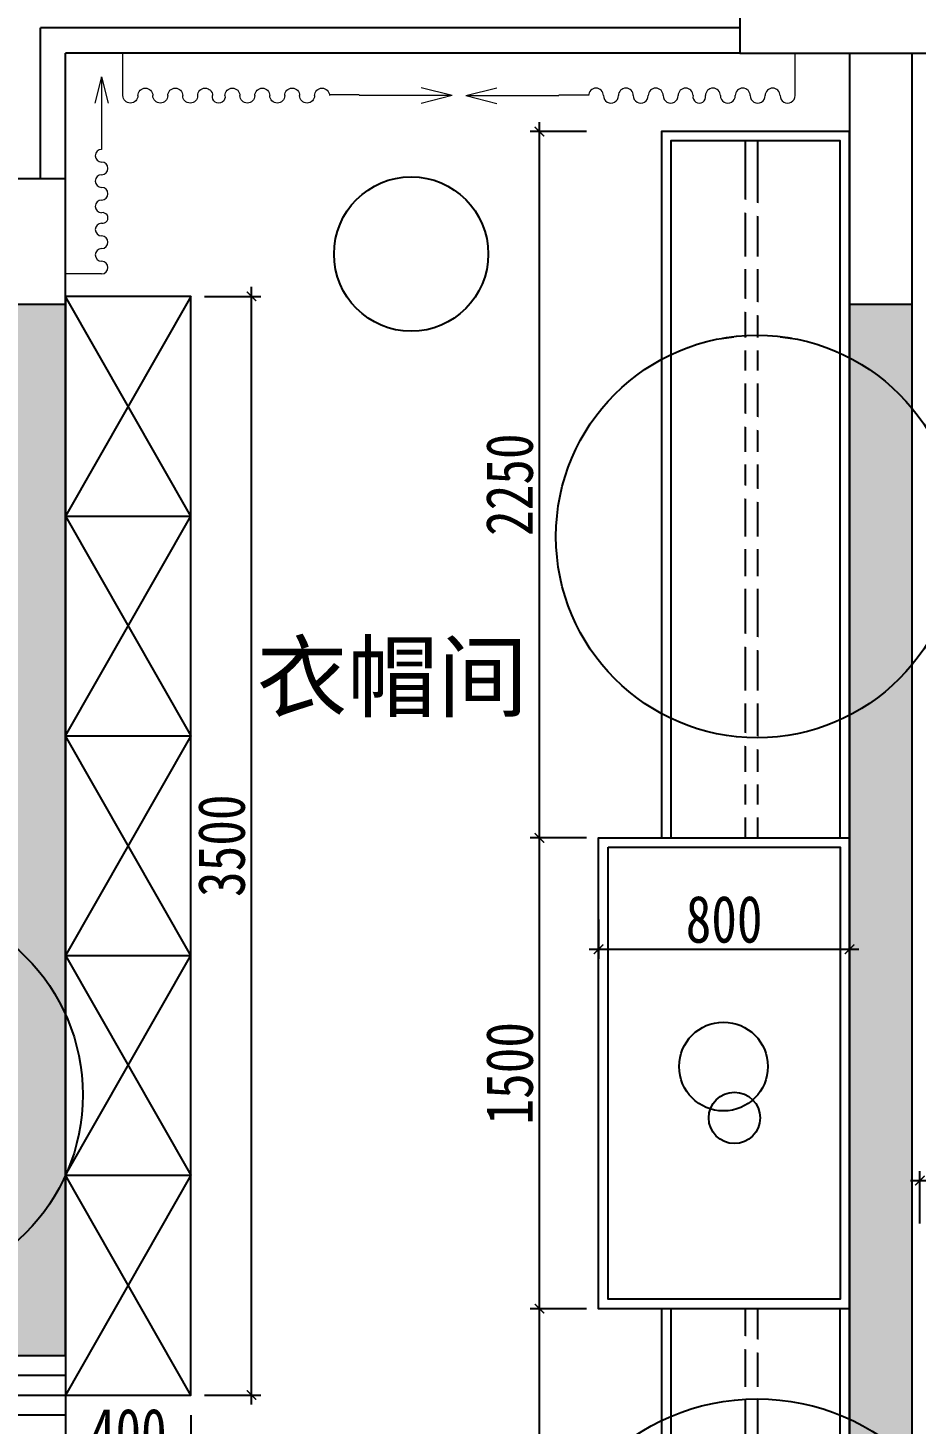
# Model space of a CAD drawing. Header units: millimetres. Extents: x -41640 to 3079702, y -5257903 to 68462.
# Drawn here: x -27491 to -24659, y 47090 to 51537 of the extents above; entities that cross this region are included whole.
import ezdxf

# ---------------------------------------------------------------- set-up
doc = ezdxf.new("R2010")
doc.units = ezdxf.units.MM
doc.header["$LTSCALE"] = 10
doc.layers.get('0').update_dxf_attribs({"color": 255})
doc.layers.get('Defpoints').update_dxf_attribs({"color": 255})
for name, color, linetype in [('0008原建筑墙柱体', 145, 'Continuous'), ('WALL', 255, 'Continuous'), ('WALL-FINISH', 6, 'Continuous')]:
    doc.layers.add(name, color=color, linetype=linetype)
doc.layers.add('家具细县', color=144, linetype='Continuous', lineweight=5)
doc.styles.add('(图框)宋体', font='', dxfattribs={"width": 0.8})
doc.styles.get("Standard").update_dxf_attribs({"font": ''})
doc.styles.add('邓林', font='simhei.ttf')
doc.styles.get('(图框)宋体').set_extended_font_data('SimSun')
doc.styles.get('Standard').set_extended_font_data('SimSun')
doc.dimstyles.get("Standard").update_dxf_attribs({"dimtxt": 0.18, "dimasz": 0.18, "dimexe": 0.18, "dimexo": 0.0625, "dimgap": 0.09, "dimtad": 0, "dimtih": 1, "dimtoh": 1, "dimdec": 4, "dimzin": 0, "dimdsep": 46, "dimtxsty": 'Standard', "dimcen": 0.09, "dimadec": 0, "dimazin": 0, "dimtfac": 1, "dimtdec": 4, "dimtofl": 0, "dimtmove": 0, "dimatfit": 3, "dimfxl": 1, "dimtolj": 1, "dimtzin": 0, "dimarcsym": 0})

# ---------------------------------------------------------------- blocks, each defined once
blk = doc.blocks.new('34534436')
at = {"layer": '家具细县', "color": 8}
for p, q in [((795102.3, -3762301), (795102.3, -3762165.4)), ((795664.5, -3762301), (795570.3, -3762301)), ((795843.3, -3762301), (795664.5, -3762301)), ((795843.3, -3762301), (795744.6, -3762276.2)), ((795843.3, -3762301), (795744.6, -3762325.8)), ((795831.3, -3762301), (795843.3, -3762301))]:
    blk.add_line(p, q, dxfattribs=at)
for centre, radius, start, end in [((795126.1, -3762301), 23.8, 180, 0), ((795173.7, -3762301), 23.8, 0, 180), ((795221.4, -3762301), 23.8, 180, 0), ((795269, -3762301), 23.8, 0, 180), ((795312.5, -3762305.1), 20.1, 168.2114, 11.7886), ((795356, -3762301), 23.8, 0, 180), ((795403.6, -3762301), 23.8, 180, 0), ((795451.3, -3762301), 23.8, 0, 180), ((795498.9, -3762301), 23.8, 180, 0), ((795546.5, -3762301), 23.8, 0, 180)]:
    blk.add_arc(centre, radius, start, end, dxfattribs=at)
blk = doc.blocks.new('trhrtjtyjtj')
at = {"layer": '家具细县', "color": 8}
for p, q in [((2098036.7, -4929740.1), (2097901.1, -4929740.1)), ((2098034.5, -4930492.8), (2098034.5, -4930398.7)), ((2098036.7, -4930789.3), (2098036.7, -4930492.8)), ((2098036.7, -4930789.3), (2098011.9, -4930690.6)), ((2098036.7, -4930789.3), (2098061.5, -4930690.6))]:
    blk.add_line(p, q, dxfattribs=at)
for centre, radius, start, end in [((2098036.7, -4929764), 23.8, 270, 90), ((2098036.7, -4929811.6), 23.8, 90, 270), ((2098036.7, -4929859.2), 23.8, 270, 90), ((2098036.7, -4929906.8), 23.8, 90, 270), ((2098036.7, -4929954.4), 23.8, 270, 90), ((2098036.7, -4930002.1), 23.8, 90, 270), ((2098040.8, -4930045.6), 20.1, 258.2114, 101.7886), ((2098036.7, -4930089.1), 23.8, 90, 270), ((2098036.7, -4930136.7), 23.8, 270, 90), ((2098036.7, -4930184.3), 23.8, 90, 270), ((2098036.7, -4930232), 23.8, 270, 90), ((2098036.7, -4930279.6), 23.8, 90, 270), ((2098036.7, -4930327.2), 23.8, 270, 90), ((2098036.7, -4930374.8), 23.8, 90, 270)]:
    blk.add_arc(centre, radius, start, end, dxfattribs=at)
blk = doc.blocks.new('_ArchTick')
at = {"color": 0, "linetype": 'ByBlock', "const_width": 0.15}
blk.add_lwpolyline([(-0.5, -0.5), (0.5, 0.5)], dxfattribs=at)
blk = doc.blocks.new('*D564')
at = {"color": 250, "lineweight": -2}
for p, q in [((-28231.1, 49067), (-28410.4, 49067)), ((-28380.4, 49097), (-28380.4, 47127)), ((-28230.4, 47157), (-28410.4, 47157))]:
    blk.add_line(p, q, dxfattribs=at)
at = {"layer": 'Defpoints', "color": 0, "lineweight": 30}
for p in [(-28201.1, 49067), (-28380.4, 47157), (3072889, 47157)]:
    blk.add_point(p, dxfattribs=at)
at = {"color": 250, "lineweight": -2, "xscale": 30, "yscale": 30, "zscale": 30}
for p, rotation in [((-28380.4, 49067), 90), ((-28380.4, 47157), 270)]:
    blk.add_blockref('_ArchTick', p, dxfattribs=dict(at, rotation=rotation))
at = {"color": 45, "insert": (-28475.4, 48112), "char_height": 150, "attachment_point": 5, "rotation": 90, "style": '(图框)宋体', "bg_fill": 3, "box_fill_scale": 1.1, "bg_fill_color": 256, "bg_fill_true_color": 13158600, "bg_fill_transparency": 5547292}
blk.add_mtext('1910', dxfattribs=at)
blk = doc.blocks.new('_Dot')
at = {"color": 0, "linetype": 'ByBlock', "lineweight": -2}
blk.add_line((-0.5, 0), (-1, 0), dxfattribs=at)
at = {"color": 0, "linetype": 'ByBlock', "const_width": 0.5}
blk.add_lwpolyline([(-0.25, 0, 1), (0.25, 0, 1)], format="xyb", close=True, dxfattribs=at)
blk = doc.blocks.new('DOT')
at = {"color": 0, "linetype": 'ByBlock'}
blk.add_line((-0.35, 0), (-1, 0), dxfattribs=at)
at = {"color": 0, "linetype": 'ByBlock', "const_width": 0.35}
blk.add_lwpolyline([(-0.175, 0, 1), (0.175, 0, 1)], format="xyb", close=True, dxfattribs=at)
blk = doc.blocks.new('*D565')
at = {"color": 250, "lineweight": -2}
for p, q in [((-30132.3, 49067), (-29952.3, 49067)), ((-29982.3, 49097), (-29982.3, 47127)), ((-29832.3, 47157), (-30012.3, 47157))]:
    blk.add_line(p, q, dxfattribs=at)
at = {"layer": 'Defpoints', "color": 0, "lineweight": 30}
for p in [(-30241.1, 49067), (-29982.3, 47157), (3070849, 47157)]:
    blk.add_point(p, dxfattribs=at)
at = {"color": 250, "lineweight": -2, "xscale": 30, "yscale": 30, "zscale": 30}
for p, rotation in [((-29982.3, 49067), 90), ((-29982.3, 47157), 270)]:
    blk.add_blockref('_ArchTick', p, dxfattribs=dict(at, rotation=rotation))
at = {"color": 45, "insert": (-30077.3, 48112), "char_height": 150, "attachment_point": 5, "rotation": 90, "style": '(图框)宋体', "bg_fill": 3, "box_fill_scale": 1.1, "bg_fill_color": 256, "bg_fill_true_color": 13158600, "bg_fill_transparency": 15090400}
blk.add_mtext('1910', dxfattribs=at)
blk = doc.blocks.new('*D571')
at = {"color": 250, "lineweight": -2}
for p, q in [((-25710, 47457), (-25890, 47457)), ((-25860, 45177), (-25860, 47487)), ((-25710, 45207), (-25890, 45207))]:
    blk.add_line(p, q, dxfattribs=at)
at = {"layer": 'Defpoints', "color": 0, "lineweight": 30}
for p in [(-25860, 47457), (3075618.7, 47457), (-25471.3, 45207)]:
    blk.add_point(p, dxfattribs=at)
at = {"color": 250, "lineweight": -2, "xscale": 30, "yscale": 30, "zscale": 30}
for p, rotation in [((-25860, 47457), 90), ((-25860, 45207), 270)]:
    blk.add_blockref('_ArchTick', p, dxfattribs=dict(at, rotation=rotation))
at = {"color": 45, "insert": (-25955, 46332), "char_height": 150, "attachment_point": 5, "rotation": 90, "style": '(图框)宋体', "bg_fill": 3, "box_fill_scale": 1.1, "bg_fill_color": 256, "bg_fill_true_color": 13158600, "bg_fill_transparency": 15130364}
blk.add_mtext('2250', dxfattribs=at)
blk = doc.blocks.new('*D572')
at = {"color": 250, "lineweight": -2}
for p, q in [((-25860, 47427), (-25860, 48987)), ((-25710, 48957), (-25890, 48957)), ((-25710, 47457), (-25890, 47457))]:
    blk.add_line(p, q, dxfattribs=at)
at = {"layer": 'Defpoints', "color": 0, "lineweight": 30}
for p in [(-25860, 48957), (-25671.3, 48957), (3075418.7, 47457)]:
    blk.add_point(p, dxfattribs=at)
at = {"color": 250, "lineweight": -2, "xscale": 30, "yscale": 30, "zscale": 30}
for p, rotation in [((-25860, 48957), 90), ((-25860, 47457), 270)]:
    blk.add_blockref('_ArchTick', p, dxfattribs=dict(at, rotation=rotation))
at = {"color": 45, "insert": (-25955, 48207), "char_height": 150, "attachment_point": 5, "rotation": 90, "style": '(图框)宋体', "bg_fill": 3, "box_fill_scale": 1.1, "bg_fill_color": 256, "bg_fill_true_color": 13158600, "bg_fill_transparency": 15126992}
blk.add_mtext('1500', dxfattribs=at)
blk = doc.blocks.new('*D573')
at = {"color": 250, "lineweight": -2}
for p, q in [((-25860, 48927), (-25860, 51237)), ((-25710, 51207), (-25890, 51207)), ((-25710, 48957), (-25890, 48957))]:
    blk.add_line(p, q, dxfattribs=at)
at = {"layer": 'Defpoints', "color": 0, "lineweight": 30}
for p in [(-25860, 51207), (-25471.3, 51207), (-25671.3, 48957)]:
    blk.add_point(p, dxfattribs=at)
at = {"color": 250, "lineweight": -2, "xscale": 30, "yscale": 30, "zscale": 30}
for p, rotation in [((-25860, 51207), 90), ((-25860, 48957), 270)]:
    blk.add_blockref('_ArchTick', p, dxfattribs=dict(at, rotation=rotation))
at = {"color": 45, "insert": (-25955, 50082), "char_height": 150, "attachment_point": 5, "rotation": 90, "style": '(图框)宋体', "bg_fill": 3, "box_fill_scale": 1.1, "bg_fill_color": 256, "bg_fill_true_color": 13158600, "bg_fill_transparency": 0}
blk.add_mtext('2250', dxfattribs=at)
blk = doc.blocks.new('*D576')
at = {"color": 250, "lineweight": -2}
for p, q in [((-25671.3, 48697.4), (-25671.3, 48572)), ((-24871.3, 48697.4), (-24871.3, 48572)), ((-25701.3, 48602), (-24841.3, 48602))]:
    blk.add_line(p, q, dxfattribs=at)
at = {"layer": 'Defpoints', "color": 0, "lineweight": 30}
for p in [(-25671.3, 48727.4), (-24871.3, 48727.4), (-24871.3, 48602)]:
    blk.add_point(p, dxfattribs=at)
at = {"color": 250, "lineweight": -2, "xscale": 30, "yscale": 30, "zscale": 30, "rotation": 180}
blk.add_blockref('_ArchTick', (-25671.3, 48602), dxfattribs=at)
at = {"color": 250, "lineweight": -2, "xscale": 30, "yscale": 30, "zscale": 30}
blk.add_blockref('_ArchTick', (-24871.3, 48602), dxfattribs=at)
at = {"color": 45, "insert": (-25271.3, 48697), "char_height": 150, "attachment_point": 5, "style": '(图框)宋体', "bg_fill": 3, "box_fill_scale": 1.1, "bg_fill_color": 256, "bg_fill_true_color": 13158600, "bg_fill_transparency": 14104200}
blk.add_mtext('800', dxfattribs=at)
blk = doc.blocks.new('*D453')
at = {"color": 250, "lineweight": -2}
for p, q in [((-27371.1, 47118.2), (-27371.1, 46938.2)), ((-26971.1, 47118.2), (-26971.1, 46938.2)), ((-27401.1, 46968.2), (-26941.1, 46968.2))]:
    blk.add_line(p, q, dxfattribs=at)
at = {"layer": 'Defpoints', "color": 0, "lineweight": 30}
for p in [(-27371.1, 47236.3), (-26971.1, 47236.3), (-26971.1, 46968.2)]:
    blk.add_point(p, dxfattribs=at)
at = {"color": 250, "lineweight": -2, "xscale": 30, "yscale": 30, "zscale": 30, "rotation": 180}
blk.add_blockref('_ArchTick', (-27371.1, 46968.2), dxfattribs=at)
at = {"color": 250, "lineweight": -2, "xscale": 30, "yscale": 30, "zscale": 30}
blk.add_blockref('_ArchTick', (-26971.1, 46968.2), dxfattribs=at)
at = {"color": 45, "insert": (-27171.1, 47063.2), "char_height": 150, "attachment_point": 5, "style": '(图框)宋体', "bg_fill": 3, "box_fill_scale": 1.1, "bg_fill_color": 256, "bg_fill_true_color": 13158600, "bg_fill_transparency": 14104200}
blk.add_mtext('400', dxfattribs=at)
blk = doc.blocks.new('*D454')
at = {"color": 250, "lineweight": -2}
for p, q in [((-26778.3, 47152), (-26778.3, 50712)), ((-26928.3, 50682), (-26748.3, 50682)), ((-26928.3, 47182), (-26748.3, 47182))]:
    blk.add_line(p, q, dxfattribs=at)
at = {"layer": 'Defpoints', "color": 0, "lineweight": 30}
for p in [(-27034.9, 50682), (-26778.3, 50682), (-27034.9, 47182)]:
    blk.add_point(p, dxfattribs=at)
at = {"color": 250, "lineweight": -2, "xscale": 30, "yscale": 30, "zscale": 30}
for p, rotation in [((-26778.3, 50682), 90), ((-26778.3, 47182), 270)]:
    blk.add_blockref('_ArchTick', p, dxfattribs=dict(at, rotation=rotation))
at = {"color": 45, "insert": (-26873.3, 48932), "char_height": 150, "attachment_point": 5, "rotation": 90, "style": '(图框)宋体', "bg_fill": 3, "box_fill_scale": 1.1, "bg_fill_color": 256, "bg_fill_true_color": 13158600, "bg_fill_transparency": 14104200}
blk.add_mtext('3500', dxfattribs=at)
blk = doc.blocks.new('*D580')
at = {"color": 250, "lineweight": -2}
for p, q in [((-24677.1, 47865), (-22617.1, 47865)), ((-24647.1, 47728), (-24647.1, 47895)), ((-22647.1, 47728), (-22647.1, 47895))]:
    blk.add_line(p, q, dxfattribs=at)
at = {"layer": 'Defpoints', "color": 0, "lineweight": 30}
for p in [(-22647.1, 47865), (-24647.1, 47698), (-22647.1, 47698)]:
    blk.add_point(p, dxfattribs=at)
at = {"color": 250, "lineweight": -2, "xscale": 30, "yscale": 30, "zscale": 30, "rotation": 180}
blk.add_blockref('_ArchTick', (-24647.1, 47865), dxfattribs=at)
at = {"color": 250, "lineweight": -2, "xscale": 30, "yscale": 30, "zscale": 30}
blk.add_blockref('_ArchTick', (-22647.1, 47865), dxfattribs=at)
at = {"color": 45, "insert": (-23647.1, 47960), "char_height": 150, "attachment_point": 5, "style": '(图框)宋体', "bg_fill": 3, "box_fill_scale": 1.1, "bg_fill_color": 256, "bg_fill_true_color": 13158600, "bg_fill_transparency": 14104716}
blk.add_mtext('2000', dxfattribs=at)

msp = doc.modelspace()

# ---------------------------------------------------------------- hatches: boundary and pattern name
at = {"layer": '0008原建筑墙柱体'}
h = msp.add_hatch(color=252, dxfattribs=at)
h.paths.add_polyline_path([(-27970.6, 50657), (-27672.7, 50657)], flags=16)
h.paths.add_polyline_path([(-27371.1, 50657), (-28671.1, 50657), (-28671.1, 50457), (-27571.1, 50457), (-27571.1, 47307), (-27371.1, 47307)])
msp.add_hatch(color=252, dxfattribs=at).paths.add_polyline_path([(-24671.3, 50657), (-24871.3, 50657), (-24871.3, 44607), (-24671.3, 44607)])

# ---------------------------------------------------------------- linework, layer by layer
at = {"color": 7}
for p, q in [((-25221.3, 51697), (-25221.3, 51457)), ((-25221.3, 51457), (-24371.3, 51457)), ((-24871.3, 51457), (-24871.3, 44607)), ((-24671.3, 44607), (-24671.3, 51457)), ((-27611.1, 51057), (-27371.1, 51057)), ((-27371.1, 47307), (-27371.1, 51057)), ((-27371.1, 47307), (-27571.1, 47307))]:
    msp.add_line(p, q, dxfattribs=at)
at = {"color": 8}
for p in [(-27451.1, 51057), (-25221.3, 51537)]:
    msp.add_line(p, (-27451.1, 51537), dxfattribs=at)
at = {"color": 45}
for p, q in [((-27371.1, 51057), (-27371.1, 51457)), ((-25221.3, 51457), (-27371.1, 51457)), ((-25471.3, 51207), (-25471.3, 48957)), ((-24871.3, 51207), (-25471.3, 51207)), ((-25471.3, 47457), (-25471.3, 45207))]:
    msp.add_line(p, q, dxfattribs=at)
at = {"color": 7, "ltscale": 0.5}
for p, q in [((-27611.1, 50657), (-27371.1, 50657)), ((-27430.9, 50657), (-27371.1, 50657)), ((-24871.3, 50657), (-24671.3, 50657))]:
    msp.add_line(p, q, dxfattribs=at)
at = {"color": 45, "ltscale": 0.5}
for points in [[(-27371.1, 45207), (-27371.1, 44607), (-24871.3, 44607), (-24871.3, 51207), (-25471.3, 51207), (-25471.3, 48957)], [(-24871.3, 47457), (-25671.3, 47457), (-25671.3, 48957), (-24871.3, 48957)], [(-25471.3, 47457), (-25471.3, 45207), (-27371.1, 45207)]]:
    msp.add_lwpolyline(points, dxfattribs=at)
at = {"color": 8, "ltscale": 0.5}
for points in [[(-24901.3, 48957), (-24901.3, 51177), (-25441.3, 51177), (-25441.3, 48957)], [(-25441.3, 47457), (-25441.3, 45177), (-27341.1, 45177), (-27341.1, 44637), (-24901.3, 44637), (-24901.3, 47457)]]:
    msp.add_lwpolyline(points, dxfattribs=at)
at = {"color": 45, "ltscale": 0.5, "elevation": 0}
for points in [[(-27371.1, 50682), (-27371.1, 47182), (-26971.1, 47182), (-26971.1, 50682), (-27371.1, 50682)], [(-27371.1, 49982), (-26971.1, 49982)], [(-27371.1, 49282), (-26971.1, 49282)], [(-27371.1, 48582), (-26971.1, 48582)], [(-27371.1, 47882), (-26971.1, 47882)]]:
    msp.add_lwpolyline(points, dxfattribs=at)
at = {"color": 250, "ltscale": 0.5, "elevation": 0}
for points in [[(-26971.1, 50682), (-27371.1, 49982), (-26971.1, 49282), (-27371.1, 48582), (-26971.1, 47882), (-27371.1, 47182)], [(-26971.1, 47182), (-27371.1, 47882), (-26971.1, 48582), (-27371.1, 49282), (-26971.1, 49982), (-27371.1, 50682)]]:
    msp.add_lwpolyline(points, dxfattribs=at)
at = {"color": 250, "ltscale": 0.5}
msp.add_lwpolyline([(-25641.3, 48927), (-24901.3, 48927), (-24901.3, 47487), (-25641.3, 47487)], close=True, dxfattribs=at)
at = {"color": 7, "ltscale": 0.5, "elevation": 0}
msp.add_lwpolyline([(-27371.1, 47307), (-27371.1, 46807)], dxfattribs=at)
at = {"color": 45, "ltscale": 0.5}
msp.add_circle((-26269.2, 50816.7, 0), 245.9, dxfattribs=at)
at = {"color": 8, "ltscale": 0.5}
for centre, radius in [((-25273.3, 48228.5, 0), 141.5), ((-25238.5, 48064.9, 0), 82)]:
    msp.add_circle(centre, radius, dxfattribs=at)
at = {"layer": 'WALL-FINISH', "color": 8}
for p, q in [((-25203.5, 48957), (-25203.5, 51177)), ((-25163.5, 48957), (-25163.5, 51177)), ((-25203.5, 44931.4), (-25203.5, 47457)), ((-25163.5, 44891.4), (-25163.5, 47457))]:
    msp.add_line(p, q, dxfattribs=at)

# ---------------------------------------------------------------- block references
at = {"color": 45, "xscale": -1, "rotation": 90}
msp.add_blockref('trhrtjtyjtj', (-4956928.1, 2149358.1), dxfattribs=at)
at = {"color": 45, "rotation": 270}
msp.add_blockref('trhrtjtyjtj', (4904695, 2149358.1), dxfattribs=at)
at = {"color": 7, "xscale": 0.8470000000670552, "yscale": 0.8470000000670552, "zscale": 0.8470000000000001, "rotation": 90}
msp.add_blockref('34534436', (-3213925.2, -622698), dxfattribs=at)

# ---------------------------------------------------------------- texts
at = {"layer": 'WALL', "color": 45, "linetype": 'ByBlock', "insert": (-26760.9, 49575.5), "char_height": 211.2, "width": 1868.847, "attachment_point": 1, "style": '邓林'}
msp.add_mtext('{\\C45;衣帽间}', dxfattribs=at)

# ---------------------------------------------------------------- next in the draw order: wipeouts: each hides what was drawn before it
at = {"color": 8}
for points in [[(-24946.5, 50920.7), (-25373, 51035.6), (-25382, 50996.6), (-24955.6, 50881.7)], [(-24947.3, 50808.8), (-25387.1, 50808.8), (-25387.1, 50768.8), (-24947.1, 50768.8)], [(-24946.3, 50550.1), (-25386.1, 50550.1), (-25386.1, 50510.1), (-24946.1, 50510.1)], [(-24955.2, 50445.3), (-25395, 50445.3), (-25395, 50405.3), (-24955, 50405.3)], [(-24946.5, 50009.9), (-25373, 50124.8), (-25382, 50085.8), (-24955.6, 49970.9)], [(-24946.3, 49916.9), (-25386.1, 49916.9), (-25386.1, 49876.9), (-24946.1, 49876.9)], [(-24955.2, 49790.5), (-25395, 49790.5), (-25395, 49750.5), (-24955, 49750.5)], [(-24946.5, 49537.8), (-25373, 49652.7), (-25382, 49613.7), (-24955.6, 49498.8)], [(-24947.3, 49425.9), (-25387.1, 49425.9), (-25387.1, 49385.9), (-24947.1, 49385.9)], [(-24946.3, 49167.2), (-25386.1, 49167.2), (-25386.1, 49127.2), (-24946.1, 49127.2)], [(-24955.2, 49062.4), (-25395, 49062.4), (-25395, 49022.4), (-24955, 49022.4)], [(-24946.5, 47300.4), (-25373, 47415.3), (-25382, 47376.3), (-24955.6, 47261.4)], [(-24946.3, 47207.4), (-25386.1, 47207.4), (-25386.1, 47167.4), (-24946.1, 47167.4)]]:
    msp.add_wipeout(points, dxfattribs=at).translate(0, 0, 0).dxf.layer = 'WALL-FINISH'

# ---------------------------------------------------------------- next in the draw order: dimensions: what is measured, and where the dimension line sits
at = {"color": 250}
dim = msp.add_linear_dim(base=(-28380.4, 47157), p1=(-28201.1, 49067), p2=(3072889, 47157), angle=90, dimstyle='Standard', override={"dimtxt": 150, "dimasz": 30, "dimexe": 30, "dimexo": 30, "dimgap": 20, "dimtad": 1, "dimtih": 0, "dimtoh": 0, "dimdec": 0, "dimzin": 8, "dimdsep": 44, "dimtxsty": '(图框)宋体', "dimblk": 'ArchTick', "dimcen": 0.6, "dimdle": 30, "dimclrd": 250, "dimclre": 250, "dimclrt": 45, "dimtdec": 0, "dimtofl": 1, "dimtmove": 1, "dimldrblk": 'DOT', "dimfxl": 150, "dimfxlon": 1, "dimtfill": 1, "dimtolj": 0, "dimtzin": 8, "dimarcsym": 1}, dxfattribs=at)
dim.commit()
dim.dimension.update_dxf_attribs({"geometry": '*D564', "text_midpoint": (-28475.4, 48112)})

# ---------------------------------------------------------------- next in the draw order: wipeouts: each hides what was drawn before it
at = {"color": 8}
for points in [[(-24937.6, 50602.3), (-25364.1, 50717.2), (-25373.1, 50678.3), (-24946.7, 50563.3)], [(-24955.2, 50186.6), (-25395, 50186.6), (-25395, 50146.6), (-24955, 50146.6)], [(-24937.6, 49219.4), (-25364.1, 49334.3), (-25373.1, 49295.4), (-24946.7, 49180.4)]]:
    msp.add_wipeout(points, dxfattribs=at).translate(0, 0, 0).dxf.layer = 'WALL-FINISH'

# ---------------------------------------------------------------- next in the draw order: dimensions: what is measured, and where the dimension line sits
at = {"color": 250}
dim = msp.add_linear_dim(base=(-29982.3, 47157), p1=(-30241.1, 49067), p2=(3070849, 47157), angle=90, dimstyle='Standard', override={"dimtxt": 150, "dimasz": 30, "dimexe": 30, "dimexo": 30, "dimgap": 20, "dimtad": 1, "dimtih": 0, "dimtoh": 0, "dimdec": 0, "dimzin": 8, "dimdsep": 44, "dimtxsty": '(图框)宋体', "dimblk": 'ArchTick', "dimcen": 0.6, "dimdle": 30, "dimclrd": 250, "dimclre": 250, "dimclrt": 45, "dimtdec": 0, "dimtofl": 1, "dimtmove": 1, "dimldrblk": 'DOT', "dimfxl": 150, "dimfxlon": 1, "dimtfill": 1, "dimtolj": 0, "dimtzin": 8, "dimarcsym": 1}, dxfattribs=at)
dim.commit()
dim.dimension.update_dxf_attribs({"geometry": '*D565', "text_midpoint": (-30077.3, 48112)})

# ---------------------------------------------------------------- next in the draw order: wipeouts: each hides what was drawn before it
at = {"color": 8}
msp.add_wipeout([(-24946.5, 50238.8), (-25373, 50353.7), (-25382, 50314.8), (-24955.6, 50199.8)], dxfattribs=at).translate(0, 0, 0).dxf.layer = 'WALL-FINISH'

# ---------------------------------------------------------------- next in the draw order: linework, layer by layer
at = {"color": 7, "ltscale": 0.5}
msp.add_circle((-27938.6, 48138.1), 622.6, dxfattribs=at)

# ---------------------------------------------------------------- next in the draw order: dimensions: what is measured, and where the dimension line sits
at = {"color": 250}
dim = msp.add_linear_dim(base=(-25860, 47457), p1=(-25471.3, 45207), p2=(3075618.7, 47457), angle=90, dimstyle='Standard', override={"dimtxt": 150, "dimasz": 30, "dimexe": 30, "dimexo": 30, "dimgap": 20, "dimtad": 1, "dimtih": 0, "dimtoh": 0, "dimdec": 0, "dimzin": 8, "dimdsep": 44, "dimtxsty": '(图框)宋体', "dimblk": 'ArchTick', "dimcen": 0.6, "dimdle": 30, "dimclrd": 250, "dimclre": 250, "dimclrt": 45, "dimtdec": 0, "dimtofl": 1, "dimtmove": 1, "dimldrblk": 'DOT', "dimfxl": 150, "dimfxlon": 1, "dimtfill": 1, "dimtolj": 0, "dimtzin": 8, "dimarcsym": 1}, dxfattribs=at)
dim.commit()
dim.dimension.update_dxf_attribs({"geometry": '*D571', "text_midpoint": (-25955, 46332)})
dim = msp.add_linear_dim(base=(-26971.1, 46968.2), p1=(-27371.1, 47236.3), p2=(-26971.1, 47236.3), dimstyle='Standard', override={"dimtxt": 150, "dimasz": 30, "dimexe": 30, "dimexo": 30, "dimgap": 20, "dimtad": 1, "dimtih": 0, "dimtoh": 0, "dimdec": 0, "dimzin": 8, "dimdsep": 44, "dimtxsty": '(图框)宋体', "dimblk": 'ArchTick', "dimcen": 0.6, "dimdle": 30, "dimclrd": 250, "dimclre": 250, "dimclrt": 45, "dimtdec": 0, "dimtofl": 1, "dimtmove": 1, "dimldrblk": 'DOT', "dimfxl": 150, "dimfxlon": 1, "dimtfill": 1, "dimtolj": 0, "dimtzin": 8, "dimarcsym": 1}, dxfattribs=at)
dim.commit()
dim.dimension.update_dxf_attribs({"geometry": '*D453', "text_midpoint": (-27171.1, 47063.2)})

# ---------------------------------------------------------------- next in the draw order: hatches: boundary and pattern name
h = msp.add_hatch()
h.set_pattern_fill('ANSI31', color=250, scale=20, angle=135, style=0)
h.set_pattern_definition([(180, (-3286655.98, 3454718.95), (-1e-14, -63.5), [])])
h.paths.add_polyline_path([(-27371.1, 47307), (-27571.1, 47307), (-27571.1, 46807), (-27371.1, 46807)])
h.paths.add_polyline_path([(-27371.1, 45907), (-27571.1, 45907), (-27571.1, 45607), (-27371.1, 45607)])

# ---------------------------------------------------------------- next in the draw order: linework, layer by layer
at = {"color": 7, "ltscale": 0.5}
msp.add_circle((-25166.1, 46461.8, 0), 707.7, dxfattribs=at)

# ---------------------------------------------------------------- next in the draw order: dimensions: what is measured, and where the dimension line sits
at = {"color": 250}
for base, p1, p2, picture, middle in [((-26778.3, 50682), (-27034.9, 47182), (-27034.9, 50682), '*D454', (-26873.3, 48932)), ((-25860, 48957), (3075418.7, 47457), (-25671.3, 48957), '*D572', (-25955, 48207))]:
    dim = msp.add_linear_dim(base=base, p1=p1, p2=p2, angle=90, dimstyle='Standard', override={"dimtxt": 150, "dimasz": 30, "dimexe": 30, "dimexo": 30, "dimgap": 20, "dimtad": 1, "dimtih": 0, "dimtoh": 0, "dimdec": 0, "dimzin": 8, "dimdsep": 44, "dimtxsty": '(图框)宋体', "dimblk": 'ArchTick', "dimcen": 0.6, "dimdle": 30, "dimclrd": 250, "dimclre": 250, "dimclrt": 45, "dimtdec": 0, "dimtofl": 1, "dimtmove": 1, "dimldrblk": 'DOT', "dimfxl": 150, "dimfxlon": 1, "dimtfill": 1, "dimtolj": 0, "dimtzin": 8, "dimarcsym": 1}, dxfattribs=at)
    dim.commit()
    dim.dimension.update_dxf_attribs({"geometry": picture, "text_midpoint": middle})

# ---------------------------------------------------------------- next in the draw order: dimensions: what is measured, and where the dimension line sits
dim = msp.add_linear_dim(base=(-25860, 51207), p1=(-25671.3, 48957), p2=(-25471.3, 51207), angle=90, dimstyle='Standard', override={"dimtxt": 150, "dimasz": 30, "dimexe": 30, "dimexo": 30, "dimgap": 20, "dimtad": 1, "dimtih": 0, "dimtoh": 0, "dimdec": 0, "dimzin": 8, "dimdsep": 44, "dimtxsty": '(图框)宋体', "dimblk": 'ArchTick', "dimcen": 0.6, "dimdle": 30, "dimclrd": 250, "dimclre": 250, "dimclrt": 45, "dimtdec": 0, "dimtofl": 1, "dimtmove": 1, "dimldrblk": 'DOT', "dimfxl": 150, "dimfxlon": 1, "dimtfill": 1, "dimtolj": 0, "dimtzin": 8, "dimarcsym": 1}, dxfattribs=at)
dim.commit()
dim.dimension.update_dxf_attribs({"geometry": '*D573', "text_midpoint": (-25955, 50082)})
for base, p1, p2, picture, middle in [((-24871.3, 48602), (-25671.3, 48727.4), (-24871.3, 48727.4), '*D576', (-25271.3, 48697)), ((-22647.1, 47865), (-24647.1, 47698), (-22647.1, 47698), '*D580', (-23647.1, 47960))]:
    dim = msp.add_linear_dim(base=base, p1=p1, p2=p2, dimstyle='Standard', override={"dimtxt": 150, "dimasz": 30, "dimexe": 30, "dimexo": 30, "dimgap": 20, "dimtad": 1, "dimtih": 0, "dimtoh": 0, "dimdec": 0, "dimzin": 8, "dimdsep": 44, "dimtxsty": '(图框)宋体', "dimblk": 'ArchTick', "dimcen": 0.6, "dimdle": 30, "dimclrd": 250, "dimclre": 250, "dimclrt": 45, "dimtdec": 0, "dimtofl": 1, "dimtmove": 1, "dimldrblk": 'DOT', "dimfxl": 150, "dimfxlon": 1, "dimtfill": 1, "dimtolj": 0, "dimtzin": 8, "dimarcsym": 1}, dxfattribs=at)
    dim.commit()
    dim.dimension.update_dxf_attribs({"geometry": picture, "text_midpoint": middle})

# ---------------------------------------------------------------- next in the draw order: linework, layer by layer
at = {"color": 7, "ltscale": 0.5}
msp.add_circle((-25166.2, 49916.9, 0), 641.2, dxfattribs=at)

doc.saveas('drawing.dxf')
